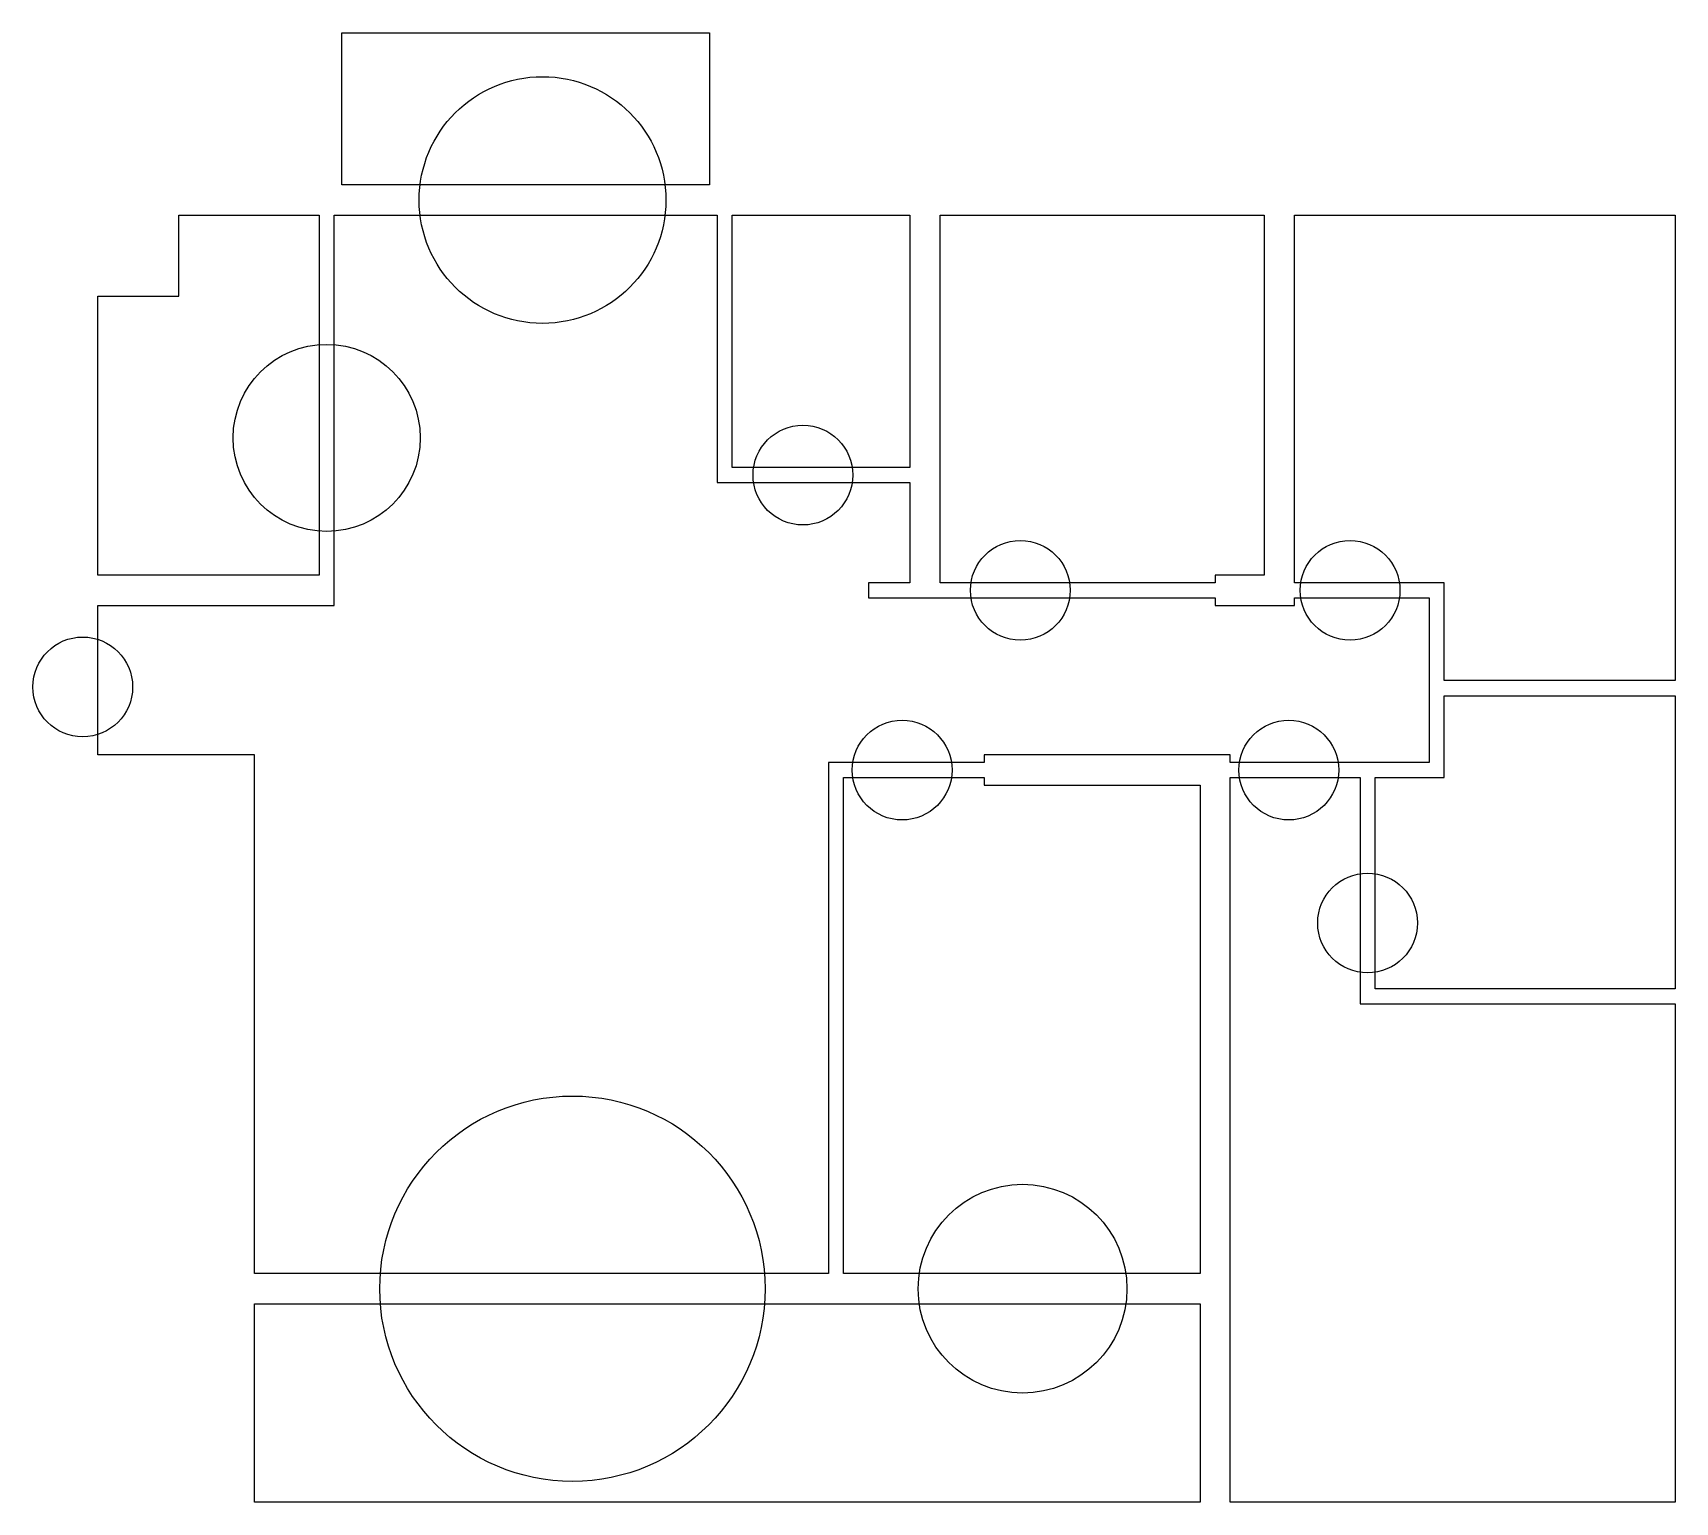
# Model space of a CAD drawing. Header units: metres. Extents: x -6504 to 6552, y -6921 to 4761.
import ezdxf

# ---------------------------------------------------------------- set-up
doc = ezdxf.new("R2010")
doc.units = ezdxf.units.M

msp = doc.modelspace()

# ---------------------------------------------------------------- linework, layer by layer
at = {"layer": 'DOOR'}
for centre, radius in [((-2451.8, 3431.7), 980.8), ((-4167.6, 1540.8), 743.6), ((-381.9, 1245), 396.6), ((1346.4, 328.8), 396.6), ((3967.9, 328.8), 396.6), ((-6106.9, -439.4), 396.6), ((406.9, -1100.2), 396.6), ((3480.7, -1100.2), 396.6), ((4106.9, -2316), 396.6), ((-2214, -5223.7), 1531.7), ((1364.4, -5223.7), 830)]:
    msp.add_circle(centre, radius, dxfattribs=at)
at = {"layer": 'WALL'}
for p, q in [((-4047.6, 4518.3), (-4047.6, 4761)), ((-4047.6, 4761), (-3908.1, 4761)), ((-3908.1, 4761), (-1342.4, 4761)), ((-1342.4, 4761), (-1123.5, 4761)), ((-1123.5, 4761), (-1123.5, 4622.7)), ((-1123.5, 4622.7), (-1123.5, 3829.5)), ((-4047.6, 3725.1), (-4047.6, 4518.3)), ((-1123.5, 3829.5), (-1123.5, 3551.7)), ((-4047.6, 3551.7), (-4047.6, 3725.1)), ((-3432.5, 3551.7), (-4047.6, 3551.7)), ((-1471, 3551.7), (-3432.5, 3551.7)), ((-1123.5, 3551.7), (-1471, 3551.7)), ((-5343.5, 2668.2), (-5343.5, 3311.7)), ((-5343.5, 3311.7), (-5232.7, 3311.7)), ((-5232.7, 3311.7), (-4439.5, 3311.7)), ((-4439.5, 3311.7), (-4287.6, 3311.7)), ((-4287.6, 3311.7), (-4227.6, 3311.7)), ((-4227.6, 3311.7), (-4227.6, 2284.4)), ((-4107.6, 2284.4), (-4107.6, 3311.7)), ((-4107.6, 3311.7), (-4047.6, 3311.7)), ((-4047.6, 3311.7), (-3432.5, 3311.7)), ((-3432.5, 3311.7), (-1471, 3311.7)), ((-1471, 3311.7), (-1063.5, 3311.7)), ((-1063.5, 3311.7), (-1063.5, 1185)), ((-943.5, 1305), (-943.5, 3311.7)), ((-943.5, 3311.7), (-720.5, 3311.7)), ((-720.5, 3311.7), (72.7, 3311.7)), ((72.7, 3311.7), (139.7, 3311.7)), ((139.7, 3311.7), (468.8, 3311.7)), ((468.8, 3311.7), (468.8, 1305)), ((708.8, 1245), (708.8, 3311.7)), ((708.8, 3311.7), (1058.3, 3311.7)), ((1058.3, 3311.7), (1101.6, 3311.7)), ((1101.6, 3311.7), (2588.8, 3311.7)), ((2588.8, 3311.7), (3285.9, 3311.7)), ((3285.9, 3311.7), (3285.9, 448.8)), ((3525.9, 388.8), (3525.9, 3311.7)), ((3525.9, 3311.7), (4210.2, 3311.7)), ((4210.2, 3311.7), (5697.4, 3311.7)), ((5697.4, 3311.7), (6552.1, 3311.7)), ((6552.1, 3311.7), (6552.1, 1022.8)), ((-5986.9, 448.8), (-5986.9, 2668.2)), ((-5986.9, 2668.2), (-5343.5, 2668.2)), ((-4227.6, 2284.4), (-4227.6, 797.2)), ((-4107.6, 797.2), (-4107.6, 2284.4)), ((-1063.5, 1185), (-943.5, 1185)), ((-778.5, 1305), (-943.5, 1305)), ((-943.5, 1185), (-778.5, 1185)), ((14.7, 1305), (-778.5, 1305)), ((-778.5, 1185), (14.7, 1185)), ((468.8, 1305), (14.7, 1305)), ((14.7, 1185), (468.8, 1185)), ((468.8, 1185), (468.8, 388.8)), ((708.8, 388.8), (708.8, 1245)), ((6552.1, 1022.8), (6552.1, 736.8)), ((-4227.6, 797.2), (-4227.6, 448.8)), ((-4107.6, 448.8), (-4107.6, 797.2)), ((6552.1, 736.8), (6552.1, -56.3)), ((-5474.1, 448.8), (-5986.9, 448.8)), ((-4227.6, 448.8), (-5474.1, 448.8)), ((-4107.6, 208.8), (-4107.6, 448.8)), ((3285.9, 448.8), (2895.5, 448.8)), ((2895.5, 448.8), (2895.5, 388.8)), ((468.8, 388.8), (139.7, 388.8)), ((139.7, 388.8), (139.7, 268.8)), ((139.7, 268.8), (468.8, 268.8)), ((468.8, 268.8), (708.8, 268.8)), ((949.8, 388.8), (708.8, 388.8)), ((708.8, 268.8), (949.8, 268.8)), ((1743, 388.8), (949.8, 388.8)), ((949.8, 268.8), (1743, 268.8)), ((2895.5, 388.8), (1743, 388.8)), ((1743, 268.8), (2895.5, 268.8)), ((2895.5, 268.8), (2895.5, 208.8)), ((3571.3, 388.8), (3525.9, 388.8)), ((3525.9, 208.8), (3525.9, 268.8)), ((3525.9, 268.8), (3571.3, 268.8)), ((4364.5, 388.8), (3571.3, 388.8)), ((3571.3, 268.8), (4364.5, 268.8)), ((4716.2, 388.8), (4364.5, 388.8)), ((4364.5, 268.8), (4596.2, 268.8)), ((4596.2, 268.8), (4596.2, -449.3)), ((4716.2, 268.8), (4716.2, 388.8)), ((4716.2, -389.3), (4716.2, 268.8)), ((-5986.9, -42.9), (-5986.9, 208.8)), ((-5986.9, 208.8), (-5474.1, 208.8)), ((-5474.1, 208.8), (-4107.6, 208.8)), ((2895.5, 208.8), (3285.9, 208.8)), ((3285.9, 208.8), (3525.9, 208.8)), ((-5986.9, -836), (-5986.9, -42.9)), ((6552.1, -56.3), (6552.1, -389.3)), ((6552.1, -389.3), (4716.2, -389.3)), ((4596.2, -449.3), (4596.2, -1040.2)), ((4716.2, -1040.2), (4716.2, -509.3)), ((4716.2, -509.3), (6552.1, -509.3)), ((6552.1, -509.3), (6552.1, -1302)), ((-5986.9, -980.2), (-5986.9, -836)), ((-4741.7, -980.2), (-5986.9, -980.2)), ((-4741.7, -1220.2), (-4741.7, -980.2)), ((10.3, -1040.2), (-178.2, -1040.2)), ((-178.2, -1040.2), (-178.2, -1160.2)), ((803.4, -1040.2), (10.3, -1040.2)), ((1058.3, -1040.2), (803.4, -1040.2)), ((2775.5, -980.2), (1058.3, -980.2)), ((1058.3, -980.2), (1058.3, -1040.2)), ((3015.5, -980.2), (2775.5, -980.2)), ((3015.5, -1040.2), (3015.5, -980.2)), ((3084.1, -1040.2), (3015.5, -1040.2)), ((3877.3, -1040.2), (3084.1, -1040.2)), ((4106.9, -1040.2), (3877.3, -1040.2)), ((4596.2, -1040.2), (4106.9, -1040.2)), ((4716.2, -1160.2), (4716.2, -1040.2)), ((-178.2, -1160.2), (-178.2, -5103.7)), ((-58.2, -5103.7), (-58.2, -1160.2)), ((-58.2, -1160.2), (10.3, -1160.2)), ((10.3, -1160.2), (803.4, -1160.2)), ((803.4, -1160.2), (1058.3, -1160.2)), ((1058.3, -1160.2), (1058.3, -1220.2)), ((3015.5, -1220.2), (3015.5, -1160.2)), ((3015.5, -1160.2), (3084.1, -1160.2)), ((3084.1, -1160.2), (3877.3, -1160.2)), ((3877.3, -1160.2), (4046.9, -1160.2)), ((4046.9, -1160.2), (4046.9, -1919.4)), ((4166.9, -1919.4), (4166.9, -1160.2)), ((4166.9, -1160.2), (4716.2, -1160.2)), ((-4741.7, -5103.7), (-4741.7, -1220.2)), ((1058.3, -1220.2), (2775.5, -1220.2)), ((2775.5, -1220.2), (2775.5, -5103.7)), ((3015.5, -5103.7), (3015.5, -1220.2)), ((6552.1, -1302), (6552.1, -1590.1)), ((6552.1, -1590.1), (6552.1, -2839.9)), ((4046.9, -1919.4), (4046.9, -2712.6)), ((4166.9, -2712.6), (4166.9, -1919.4)), ((4046.9, -2712.6), (4046.9, -2839.9)), ((4166.9, -2839.9), (4166.9, -2712.6)), ((4046.9, -2839.9), (4046.9, -2959.9)), ((6552.1, -2839.9), (4166.9, -2839.9)), ((4046.9, -2959.9), (4166.9, -2959.9)), ((4166.9, -2959.9), (6552.1, -2959.9)), ((6552.1, -2959.9), (6552.1, -3763.7)), ((6552.1, -3763.7), (6552.1, -4556.9)), ((6552.1, -4556.9), (6552.1, -6920.6)), ((-3745.7, -5103.7), (-4741.7, -5103.7)), ((-682.3, -5103.7), (-3745.7, -5103.7)), ((-178.2, -5103.7), (-682.3, -5103.7)), ((534.5, -5103.7), (-58.2, -5103.7)), ((2194.4, -5103.7), (534.5, -5103.7)), ((2548.5, -5103.7), (2194.4, -5103.7)), ((2775.5, -5103.7), (2548.5, -5103.7)), ((3015.5, -5343.7), (3015.5, -5103.7)), ((-4741.7, -6920.6), (-4741.7, -5343.7)), ((-4741.7, -5343.7), (-3745.7, -5343.7)), ((-3745.7, -5343.7), (-682.3, -5343.7)), ((-682.3, -5343.7), (-118.2, -5343.7)), ((-118.2, -5343.7), (534.5, -5343.7)), ((534.5, -5343.7), (2194.4, -5343.7)), ((2194.4, -5343.7), (2548.5, -5343.7)), ((2548.5, -5343.7), (2775.5, -5343.7)), ((2775.5, -5343.7), (2775.5, -6920.6)), ((3015.5, -6920.6), (3015.5, -5343.7)), ((-4518.8, -6920.6), (-4741.7, -6920.6)), ((2210.5, -6920.6), (-4518.8, -6920.6)), ((2775.5, -6920.6), (2210.5, -6920.6)), ((3405.9, -6920.6), (3015.5, -6920.6)), ((3875.1, -6920.6), (3405.9, -6920.6)), ((5709, -6920.6), (3875.1, -6920.6)), ((6080.1, -6920.6), (5709, -6920.6)), ((6552.1, -6920.6), (6080.1, -6920.6))]:
    msp.add_line(p, q, dxfattribs=at)

doc.saveas('drawing.dxf')
